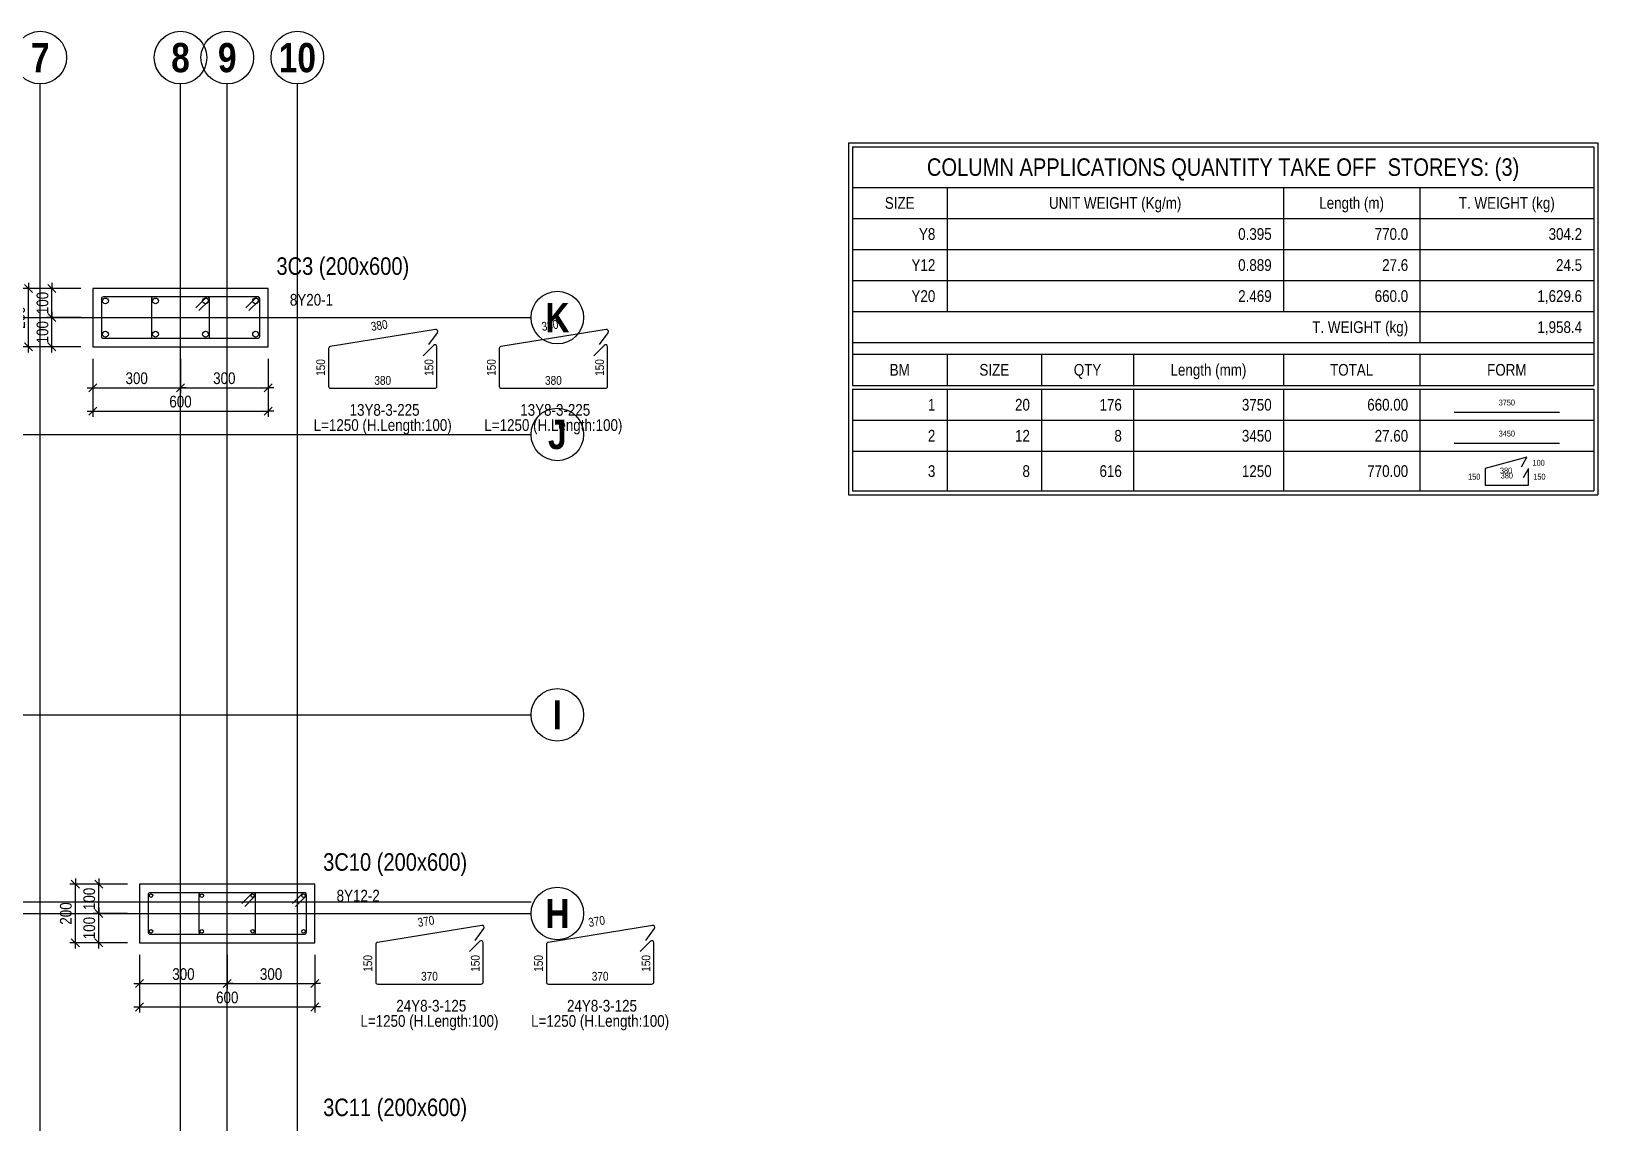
# Model space of a CAD drawing. Extents: x 0 to 206258, y -403073 to 0.
# Drawn here: x 91684 to 105089, y -67678 to -58338 of the extents above; entities that cross this region are included whole.
import ezdxf
from ezdxf.enums import TextEntityAlignment as Align
from ezdxf.lldxf.tags import DXFTag

# ---------------------------------------------------------------- set-up
doc = ezdxf.new("R2010")
doc.units = 0
doc.header["$LTSCALE"] = 1000
for name, color, linetype in [('Axis Circle(Dir 1)', 150, 'Continuous'), ('Axis Circle(Dir 2)', 150, 'Continuous'), ('Axis Label(Dir 1)', 7, 'Continuous'), ('Axis Label(Dir 2)', 7, 'Continuous'), ('Axis Line(Dir 1)', 8, 'CENTER2'), ('Axis Line(Dir 2)', 150, 'CENTER2'), ('Column Line(D)', 1, 'Continuous'), ('Dimension Line', 5, 'Continuous'), ('Link Line', 3, 'Continuous'), ('Quantity Table Header', 1, 'Continuous'), ('Quantity Table Title', 1, 'Continuous'), ('Rebar Length Text', 8, 'Continuous'), ('Rebar Line', 7, 'Continuous'), ('Section Small Text', 5, 'Continuous'), ('Top Rebar Label', 6, 'Continuous')]:
    doc.layers.add(name, color=color, linetype=linetype)
for name, color, linetype, true_color in [('Column Label(D)', 12, 'Continuous', 0xbd0000), ('Ghost Axis Line', 254, 'Continuous', 0xbebebe), ('Link Label', 94, 'Continuous', 0x008100), ('Link Length Text', 94, 'Continuous', 0x008100), ('Quantity Table Line', 171, 'Continuous', 0xaaaaff), ('Quantity Table Rebar Line', 112, 'Continuous', 0x00bd5e), ('Quantity Table Text', 8, 'Continuous', 0x414141)]:
    doc.layers.add(name, color=color, linetype=linetype, true_color=true_color)
doc.styles.add('Axis Label(Dir 1)', font='ARIALNB.TTF', dxfattribs={"height": 250})
doc.styles.add('Axis Label(Dir 2)', font='ARIALNB.TTF', dxfattribs={"height": 250})
doc.styles.add('Column Label(D)', font='ARIALN.TTF', dxfattribs={"height": 150})
doc.styles.add('Dimension Text', font='ARIALN.TTF', dxfattribs={"height": 100})
doc.styles.add('Link Label', font='ARIALN.TTF', dxfattribs={"height": 100})
doc.styles.add('Link Length Text', font='ARIALN.TTF', dxfattribs={"height": 100})
doc.styles.add('Quantity Table Header', font='ARIALN.TTF', dxfattribs={"height": 100})
doc.styles.add('Quantity Table Text', font='ARIALN.TTF', dxfattribs={"height": 100})
doc.styles.add('Quantity Table Title', font='ARIALN.TTF', dxfattribs={"height": 150})
doc.styles.add('Rebar Length Text', font='ARIALN.TTF', dxfattribs={"height": 75})
doc.styles.add('Section Small Text', font='ARIALN.TTF', dxfattribs={"height": 50})
doc.styles.add('Top Rebar Label', font='ARIALN.TTF', dxfattribs={"height": 100})
tags = doc.linetypes.add('CENTER2', pattern=[1.125, 0.75, -0.125, 0.125, -0.125]).pattern_tags.tags
tags[10:11] = [DXFTag(74, 4), DXFTag(75, 0), DXFTag(340, '0'), DXFTag(46, 0.0), DXFTag(50, 0.0), DXFTag(44, 0.0), DXFTag(45, 0.0)]
tags[8:9] = [DXFTag(74, 4), DXFTag(75, 0), DXFTag(340, '0'), DXFTag(46, 0.0), DXFTag(50, 0.0), DXFTag(44, 0.0), DXFTag(45, 0.0)]
tags[6:7] = [DXFTag(74, 4), DXFTag(75, 0), DXFTag(340, '0'), DXFTag(46, 0.0), DXFTag(50, 0.0), DXFTag(44, 0.0), DXFTag(45, 0.0)]
tags[4:5] = [DXFTag(74, 4), DXFTag(75, 0), DXFTag(340, '0'), DXFTag(46, 0.0), DXFTag(50, 0.0), DXFTag(44, 0.0), DXFTag(45, 0.0)]
doc.dimstyles.new('COLUMNAPP', dxfattribs={"dimtxt": 100, "dimasz": 30, "dimexe": 48.3, "dimexo": 103.5, "dimgap": 30, "dimtad": 1, "dimtoh": 1, "dimdec": 1, "dimlfac": 0.4, "dimdsep": 46, "dimtxsty": 'Dimension Text', "dimblk": 'PCDIM_TICK', "dimcen": 0.09, "dimclrd": 5, "dimclre": 5, "dimclrt": 5, "dimadec": 1, "dimazin": 0, "dimtp": 1, "dimtm": 1, "dimtfac": 1, "dimtdec": 4, "dimtofl": 0, "dimtmove": 0, "dimatfit": 3, "dimfxl": 1, "dimtolj": 1, "dimtzin": 0, "dimarcsym": 0})

# ---------------------------------------------------------------- blocks, each defined once
blk = doc.blocks.new('PCDIM_TICK')
at = {"layer": 'Dimension Line', "color": 0, "transparency": 33554687}
for p, q in [((1.15, 1.15), (-1.15, -1.15)), ((1.61, 0), (0, 0))]:
    blk.add_line(p, q, dxfattribs=at)
blk = doc.blocks.new('*U1575')
at = {"layer": 'Dimension Line', "color": 5, "true_color": 0x0000ff, "transparency": 16777216}
for p, q in [((92211, -61141), (92211, -61436)), ((92961, -61141), (92961, -61436)), ((92211, -61388), (92961, -61388))]:
    blk.add_line(p, q, dxfattribs=at)
at = {"layer": 'Dimension Line', "color": 5, "true_color": 0x0000ff, "transparency": 16777216, "xscale": 30, "yscale": 30, "rotation": 180.0000000000004}
blk.add_blockref('PCDIM_TICK', (92211, -61388), dxfattribs=at)
at = {"layer": 'Dimension Line', "color": 5, "true_color": 0x0000ff, "transparency": 16777216, "xscale": 30, "yscale": 30}
blk.add_blockref('PCDIM_TICK', (92961, -61388), dxfattribs=at)
at = {"layer": 'Dimension Line', "color": 5, "true_color": 0x0000ff, "transparency": 16777216, "insert": (92586, -61358), "char_height": 100, "width": 181.5, "attachment_point": 8, "style": 'Dimension Text'}
blk.add_mtext('300', dxfattribs=at)
blk = doc.blocks.new('*U1576')
at = {"layer": 'Dimension Line', "color": 5, "true_color": 0x0000ff, "transparency": 16777216}
for p, q in [((92961, -61141), (92961, -61436)), ((93711, -61141), (93711, -61436)), ((92961, -61388), (93711, -61388))]:
    blk.add_line(p, q, dxfattribs=at)
at = {"layer": 'Dimension Line', "color": 5, "true_color": 0x0000ff, "transparency": 16777216, "xscale": 30, "yscale": 30, "rotation": 180.0000000000004}
blk.add_blockref('PCDIM_TICK', (92961, -61388), dxfattribs=at)
at = {"layer": 'Dimension Line', "color": 5, "true_color": 0x0000ff, "transparency": 16777216, "xscale": 30, "yscale": 30}
blk.add_blockref('PCDIM_TICK', (93711, -61388), dxfattribs=at)
at = {"layer": 'Dimension Line', "color": 5, "true_color": 0x0000ff, "transparency": 16777216, "insert": (93336, -61358), "char_height": 100, "width": 181.5, "attachment_point": 8, "style": 'Dimension Text'}
blk.add_mtext('300', dxfattribs=at)
blk = doc.blocks.new('*U1577')
at = {"layer": 'Dimension Line', "color": 5, "true_color": 0x0000ff, "transparency": 16777216}
for p, q in [((92211, -61141), (92211, -61636)), ((93711, -61141), (93711, -61636)), ((92211, -61588), (93711, -61588))]:
    blk.add_line(p, q, dxfattribs=at)
at = {"layer": 'Dimension Line', "color": 5, "true_color": 0x0000ff, "transparency": 16777216, "xscale": 30, "yscale": 30, "rotation": 180.0000000000004}
blk.add_blockref('PCDIM_TICK', (92211, -61588), dxfattribs=at)
at = {"layer": 'Dimension Line', "color": 5, "true_color": 0x0000ff, "transparency": 16777216, "xscale": 30, "yscale": 30}
blk.add_blockref('PCDIM_TICK', (93711, -61588), dxfattribs=at)
at = {"layer": 'Dimension Line', "color": 5, "true_color": 0x0000ff, "transparency": 16777216, "insert": (92961, -61558), "char_height": 100, "width": 181.97, "attachment_point": 8, "style": 'Dimension Text'}
blk.add_mtext('600', dxfattribs=at)
blk = doc.blocks.new('*U1578')
at = {"layer": 'Dimension Line', "color": 5, "true_color": 0x0000ff, "transparency": 16777216}
for p, q in [((92108, -60788), (91813, -60788)), ((91861, -61038), (91861, -60788)), ((92108, -61038), (91813, -61038))]:
    blk.add_line(p, q, dxfattribs=at)
at = {"layer": 'Dimension Line', "color": 5, "true_color": 0x0000ff, "transparency": 16777216, "xscale": 30, "yscale": 30}
for p, rotation in [((91861, -60788), 89.99999999999447), ((91861, -61038), 269.9999999999834)]:
    blk.add_blockref('PCDIM_TICK', p, dxfattribs=dict(at, rotation=rotation))
at = {"layer": 'Dimension Line', "color": 5, "true_color": 0x0000ff, "transparency": 16777216, "insert": (91831, -60913), "char_height": 100, "width": 173.93, "attachment_point": 8, "rotation": 90, "style": 'Dimension Text'}
blk.add_mtext('100', dxfattribs=at)
blk = doc.blocks.new('*U1579')
at = {"layer": 'Dimension Line', "color": 5, "true_color": 0x0000ff, "transparency": 16777216}
for p, q in [((92108, -60538), (91813, -60538)), ((91861, -60788), (91861, -60538)), ((92108, -60788), (91813, -60788))]:
    blk.add_line(p, q, dxfattribs=at)
at = {"layer": 'Dimension Line', "color": 5, "true_color": 0x0000ff, "transparency": 16777216, "xscale": 30, "yscale": 30}
for p, rotation in [((91861, -60538), 89.99999999999447), ((91861, -60788), 269.9999999999834)]:
    blk.add_blockref('PCDIM_TICK', p, dxfattribs=dict(at, rotation=rotation))
at = {"layer": 'Dimension Line', "color": 5, "true_color": 0x0000ff, "transparency": 16777216, "insert": (91831, -60663), "char_height": 100, "width": 173.93, "attachment_point": 8, "rotation": 90, "style": 'Dimension Text'}
blk.add_mtext('100', dxfattribs=at)
blk = doc.blocks.new('*U1580')
at = {"layer": 'Dimension Line', "color": 5, "true_color": 0x0000ff, "transparency": 16777216}
for p, q in [((92108, -60538), (91613, -60538)), ((91661, -61038), (91661, -60538)), ((92108, -61038), (91613, -61038))]:
    blk.add_line(p, q, dxfattribs=at)
at = {"layer": 'Dimension Line', "color": 5, "true_color": 0x0000ff, "transparency": 16777216, "xscale": 30, "yscale": 30}
for p, rotation in [((91661, -60538), 89.99999999999447), ((91661, -61038), 269.9999999999834)]:
    blk.add_blockref('PCDIM_TICK', p, dxfattribs=dict(at, rotation=rotation))
at = {"layer": 'Dimension Line', "color": 5, "true_color": 0x0000ff, "transparency": 16777216, "insert": (91631, -60788), "char_height": 100, "width": 182.77, "attachment_point": 8, "rotation": 90, "style": 'Dimension Text'}
blk.add_mtext('200', dxfattribs=at)
blk = doc.blocks.new('*U1611')
at = {"layer": 'Dimension Line', "color": 5, "true_color": 0x0000ff, "transparency": 16777216}
for p, q in [((92611, -66241), (92611, -66536)), ((93361, -66241), (93361, -66536)), ((92611, -66488), (93361, -66488))]:
    blk.add_line(p, q, dxfattribs=at)
at = {"layer": 'Dimension Line', "color": 5, "true_color": 0x0000ff, "transparency": 16777216, "xscale": 30, "yscale": 30, "rotation": 180.0000000000004}
blk.add_blockref('PCDIM_TICK', (92611, -66488), dxfattribs=at)
at = {"layer": 'Dimension Line', "color": 5, "true_color": 0x0000ff, "transparency": 16777216, "xscale": 30, "yscale": 30}
blk.add_blockref('PCDIM_TICK', (93361, -66488), dxfattribs=at)
at = {"layer": 'Dimension Line', "color": 5, "true_color": 0x0000ff, "transparency": 16777216, "insert": (92986, -66458), "char_height": 100, "width": 181.5, "attachment_point": 8, "style": 'Dimension Text'}
blk.add_mtext('300', dxfattribs=at)
blk = doc.blocks.new('*U1612')
at = {"layer": 'Dimension Line', "color": 5, "true_color": 0x0000ff, "transparency": 16777216}
for p, q in [((93361, -66241), (93361, -66536)), ((94111, -66241), (94111, -66536)), ((93361, -66488), (94111, -66488))]:
    blk.add_line(p, q, dxfattribs=at)
at = {"layer": 'Dimension Line', "color": 5, "true_color": 0x0000ff, "transparency": 16777216, "xscale": 30, "yscale": 30, "rotation": 180.0000000000004}
blk.add_blockref('PCDIM_TICK', (93361, -66488), dxfattribs=at)
at = {"layer": 'Dimension Line', "color": 5, "true_color": 0x0000ff, "transparency": 16777216, "xscale": 30, "yscale": 30}
blk.add_blockref('PCDIM_TICK', (94111, -66488), dxfattribs=at)
at = {"layer": 'Dimension Line', "color": 5, "true_color": 0x0000ff, "transparency": 16777216, "insert": (93736, -66458), "char_height": 100, "width": 181.5, "attachment_point": 8, "style": 'Dimension Text'}
blk.add_mtext('300', dxfattribs=at)
blk = doc.blocks.new('*U1613')
at = {"layer": 'Dimension Line', "color": 5, "true_color": 0x0000ff, "transparency": 16777216}
for p, q in [((92611, -66241), (92611, -66736)), ((94111, -66241), (94111, -66736)), ((92611, -66688), (94111, -66688))]:
    blk.add_line(p, q, dxfattribs=at)
at = {"layer": 'Dimension Line', "color": 5, "true_color": 0x0000ff, "transparency": 16777216, "xscale": 30, "yscale": 30, "rotation": 180.0000000000004}
blk.add_blockref('PCDIM_TICK', (92611, -66688), dxfattribs=at)
at = {"layer": 'Dimension Line', "color": 5, "true_color": 0x0000ff, "transparency": 16777216, "xscale": 30, "yscale": 30}
blk.add_blockref('PCDIM_TICK', (94111, -66688), dxfattribs=at)
at = {"layer": 'Dimension Line', "color": 5, "true_color": 0x0000ff, "transparency": 16777216, "insert": (93361, -66658), "char_height": 100, "width": 181.97, "attachment_point": 8, "style": 'Dimension Text'}
blk.add_mtext('600', dxfattribs=at)
blk = doc.blocks.new('*U1614')
at = {"layer": 'Dimension Line', "color": 5, "true_color": 0x0000ff, "transparency": 16777216}
for p, q in [((92508, -65888), (92213, -65888)), ((92261, -66138), (92261, -65888)), ((92508, -66138), (92213, -66138))]:
    blk.add_line(p, q, dxfattribs=at)
at = {"layer": 'Dimension Line', "color": 5, "true_color": 0x0000ff, "transparency": 16777216, "xscale": 30, "yscale": 30}
for p, rotation in [((92261, -65888), 89.99999999999447), ((92261, -66138), 269.9999999999834)]:
    blk.add_blockref('PCDIM_TICK', p, dxfattribs=dict(at, rotation=rotation))
at = {"layer": 'Dimension Line', "color": 5, "true_color": 0x0000ff, "transparency": 16777216, "insert": (92231, -66013), "char_height": 100, "width": 173.93, "attachment_point": 8, "rotation": 90, "style": 'Dimension Text'}
blk.add_mtext('100', dxfattribs=at)
blk = doc.blocks.new('*U1615')
at = {"layer": 'Dimension Line', "color": 5, "true_color": 0x0000ff, "transparency": 16777216}
for p, q in [((92508, -65638), (92213, -65638)), ((92261, -65888), (92261, -65638)), ((92508, -65888), (92213, -65888))]:
    blk.add_line(p, q, dxfattribs=at)
at = {"layer": 'Dimension Line', "color": 5, "true_color": 0x0000ff, "transparency": 16777216, "xscale": 30, "yscale": 30}
for p, rotation in [((92261, -65638), 89.99999999999447), ((92261, -65888), 269.9999999999834)]:
    blk.add_blockref('PCDIM_TICK', p, dxfattribs=dict(at, rotation=rotation))
at = {"layer": 'Dimension Line', "color": 5, "true_color": 0x0000ff, "transparency": 16777216, "insert": (92231, -65763), "char_height": 100, "width": 173.93, "attachment_point": 8, "rotation": 90, "style": 'Dimension Text'}
blk.add_mtext('100', dxfattribs=at)
blk = doc.blocks.new('*U1616')
at = {"layer": 'Dimension Line', "color": 5, "true_color": 0x0000ff, "transparency": 16777216}
for p, q in [((92508, -65638), (92013, -65638)), ((92061, -66138), (92061, -65638)), ((92508, -66138), (92013, -66138))]:
    blk.add_line(p, q, dxfattribs=at)
at = {"layer": 'Dimension Line', "color": 5, "true_color": 0x0000ff, "transparency": 16777216, "xscale": 30, "yscale": 30}
for p, rotation in [((92061, -65638), 89.99999999999447), ((92061, -66138), 269.9999999999834)]:
    blk.add_blockref('PCDIM_TICK', p, dxfattribs=dict(at, rotation=rotation))
at = {"layer": 'Dimension Line', "color": 5, "true_color": 0x0000ff, "transparency": 16777216, "insert": (92031, -65888), "char_height": 100, "width": 182.77, "attachment_point": 8, "rotation": 90, "style": 'Dimension Text'}
blk.add_mtext('200', dxfattribs=at)

msp = doc.modelspace()

# ---------------------------------------------------------------- linework, layer by layer
at = {"layer": 'Axis Circle(Dir 1)', "transparency": 33554687}
for centre in [(96186.095, -60787.707), (96186.095, -61787.707), (96186.095, -64187.707), (96186.095, -65887.707)]:
    msp.add_circle(centre, 225, dxfattribs=at)
at = {"layer": 'Axis Circle(Dir 2)', "transparency": 33554687}
for centre in [(91761.095, -58562.707), (92961.095, -58562.707), (93361.095, -58562.707), (93961.095, -58562.707)]:
    msp.add_circle(centre, 225, dxfattribs=at)
at = {"layer": 'Axis Line(Dir 1)', "transparency": 33554687}
for points in [[(78161.095, -60787.707), (95961.095, -60787.707)], [(78161.095, -61787.707), (95961.095, -61787.707)], [(78161.095, -64187.707), (95961.095, -64187.707)], [(78161.095, -65887.707), (95961.095, -65887.707)]]:
    msp.add_lwpolyline(points, dxfattribs=at)
at = {"layer": 'Axis Line(Dir 2)', "transparency": 33554687}
for points in [[(91761.095, -82587.707), (91761.095, -58787.707)], [(92961.095, -82587.707), (92961.095, -58787.707)], [(93361.095, -82587.707), (93361.095, -58787.707)], [(93961.095, -82587.707), (93961.095, -58787.707)]]:
    msp.add_lwpolyline(points, dxfattribs=at)
at = {"layer": 'Column Line(D)', "transparency": 33554687}
for points in [[(93711.095, -61037.707), (93711.095, -60537.707), (92211.095, -60537.707), (92211.095, -61037.707)], [(94111.095, -66137.707), (94111.095, -65637.707), (92611.095, -65637.707), (92611.095, -66137.707)]]:
    msp.add_lwpolyline(points, close=True, dxfattribs=at)
at = {"layer": 'Ghost Axis Line', "transparency": 33554687}
msp.add_lwpolyline([(78161.095, -65787.707), (95961.095, -65787.707)], dxfattribs=at)
at = {"layer": 'Link Line', "transparency": 33554687}
for points in [[(93116.747, -60728.469), (93205.136, -60640.081, 0.668178638), (93192.761, -60610.207), (92301.095, -60610.207, 0.414213562), (92283.595, -60627.707), (92283.595, -60947.707, 0.414213562), (92301.095, -60965.207), (93192.761, -60965.207, 0.414213562), (93210.261, -60947.707), (93210.261, -60627.707, 0.668178638), (93180.387, -60615.332), (93091.998, -60703.721)], [(93545.081, -60728.469), (93633.469, -60640.081, 0.668178638), (93621.095, -60610.207), (92729.428, -60610.207, 0.414213562), (92711.928, -60627.707), (92711.928, -60947.707, 0.414213562), (92729.428, -60965.207), (93621.095, -60965.207, 0.414213562), (93638.595, -60947.707), (93638.595, -60627.707, 0.668178638), (93608.72, -60615.332), (93520.332, -60703.721)], [(95086.676, -61018.523), (95159.805, -60917.147, 0.668178638), (95142.816, -60889.634), (94242.76, -61035.326, 0.367954403), (94228.056, -61052.602), (94228.056, -61375.207, 0.414213562), (94245.556, -61392.707), (95137.223, -61392.707, 0.414213562), (95154.723, -61375.207), (95154.723, -61037.707, 0.668178638), (95124.848, -61025.332), (95036.46, -61113.721)], [(96547.266, -61018.523), (96620.395, -60917.147, 0.668178638), (96603.406, -60889.634), (95703.349, -61035.326, 0.367954403), (95688.646, -61052.602), (95688.646, -61375.207, 0.414213562), (95706.146, -61392.707), (96597.812, -61392.707, 0.414213562), (96615.312, -61375.207), (96615.312, -61037.707, 0.668178638), (96585.438, -61025.332), (96497.05, -61113.721)], [(93510.081, -65828.469), (93598.469, -65740.081, 0.668178638), (93586.095, -65710.207), (92701.095, -65710.207, 0.414213562), (92683.595, -65727.707), (92683.595, -66047.707, 0.414213562), (92701.095, -66065.207), (93586.095, -66065.207, 0.414213562), (93603.595, -66047.707), (93603.595, -65727.707, 0.668178638), (93573.72, -65715.332), (93485.332, -65803.721)], [(93945.081, -65828.469), (94033.469, -65740.081, 0.668178638), (94021.095, -65710.207), (93136.095, -65710.207, 0.414213562), (93118.595, -65727.707), (93118.595, -66047.707, 0.414213562), (93136.095, -66065.207), (94021.095, -66065.207, 0.414213562), (94038.595, -66047.707), (94038.595, -65727.707, 0.668178638), (94008.72, -65715.332), (93920.332, -65803.721)], [(95483.407, -66118.615), (95556.42, -66017.155, 0.668178638), (95539.4, -65989.661), (94646.073, -66135.312, 0.367630052), (94631.389, -66152.584), (94631.389, -66475.207, 0.414213562), (94648.889, -66492.707), (95533.889, -66492.707, 0.414213562), (95551.389, -66475.207), (95551.389, -66137.707, 0.668178638), (95521.515, -66125.332), (95433.127, -66213.721)], [(96943.997, -66118.615), (97017.01, -66017.155, 0.668178638), (96999.99, -65989.661), (96106.663, -66135.312, 0.367630052), (96091.979, -66152.584), (96091.979, -66475.207, 0.414213562), (96109.479, -66492.707), (96994.479, -66492.707, 0.414213562), (97011.979, -66475.207), (97011.979, -66137.707, 0.668178638), (96982.105, -66125.332), (96893.717, -66213.721)]]:
    msp.add_lwpolyline(points, format="xyb", dxfattribs=at)
at = {"layer": 'Quantity Table Line', "transparency": 33554687}
for points in [[(98677.774, -59292.207), (105088.841, -59292.207)], [(98677.774, -59292.207), (98677.774, -62304.192)], [(98711.108, -59325.54), (105055.508, -59325.54)], [(98711.108, -59325.54), (98711.108, -59673.977)], [(105055.508, -59325.54), (105055.508, -59673.977)], [(105088.841, -59292.207), (105088.841, -62304.192)], [(98711.108, -59673.977), (105055.508, -59673.977)], [(98711.108, -59673.977), (99520.569, -59673.977)], [(98711.108, -59673.977), (98711.108, -59939.602)], [(99520.569, -59673.977), (99520.569, -59939.602)], [(99520.569, -59673.977), (102399.085, -59673.977)], [(99520.569, -59673.977), (99520.569, -59939.602)], [(102399.085, -59673.977), (102399.085, -59939.602)], [(102399.085, -59673.977), (103567.205, -59673.977)], [(102399.085, -59673.977), (102399.085, -59939.602)], [(103567.205, -59673.977), (103567.205, -59939.602)], [(103567.205, -59673.977), (105055.508, -59673.977)], [(103567.205, -59673.977), (103567.205, -59939.602)], [(105055.508, -59673.977), (105055.508, -59939.602)], [(98711.108, -59939.602), (99520.569, -59939.602)], [(98711.108, -59939.602), (99520.569, -59939.602)], [(98711.108, -59939.602), (98711.108, -60205.227)], [(99520.569, -59939.602), (102399.085, -59939.602)], [(99520.569, -59939.602), (99520.569, -60205.227)], [(99520.569, -59939.602), (102399.085, -59939.602)], [(99520.569, -59939.602), (99520.569, -60205.227)], [(102399.085, -59939.602), (103567.205, -59939.602)], [(102399.085, -59939.602), (102399.085, -60205.227)], [(102399.085, -59939.602), (103567.205, -59939.602)], [(102399.085, -59939.602), (102399.085, -60205.227)], [(103567.205, -59939.602), (105055.508, -59939.602)], [(103567.205, -59939.602), (103567.205, -60205.227)], [(103567.205, -59939.602), (105055.508, -59939.602)], [(103567.205, -59939.602), (103567.205, -60205.227)], [(105055.508, -59939.602), (105055.508, -60205.227)], [(98711.108, -60205.227), (99520.569, -60205.227)], [(98711.108, -60205.227), (99520.569, -60205.227)], [(98711.108, -60205.227), (98711.108, -60470.852)], [(99520.569, -60205.227), (102399.085, -60205.227)], [(99520.569, -60205.227), (99520.569, -60470.852)], [(99520.569, -60205.227), (102399.085, -60205.227)], [(99520.569, -60205.227), (99520.569, -60470.852)], [(102399.085, -60205.227), (103567.205, -60205.227)], [(102399.085, -60205.227), (102399.085, -60470.852)], [(102399.085, -60205.227), (103567.205, -60205.227)], [(102399.085, -60205.227), (102399.085, -60470.852)], [(103567.205, -60205.227), (105055.508, -60205.227)], [(103567.205, -60205.227), (103567.205, -60470.852)], [(103567.205, -60205.227), (105055.508, -60205.227)], [(103567.205, -60205.227), (103567.205, -60470.852)], [(105055.508, -60205.227), (105055.508, -60470.852)], [(98711.108, -60470.852), (99520.569, -60470.852)], [(98711.108, -60470.852), (99520.569, -60470.852)], [(98711.108, -60470.852), (98711.108, -60736.477)], [(99520.569, -60470.852), (102399.085, -60470.852)], [(99520.569, -60470.852), (99520.569, -60736.477)], [(99520.569, -60470.852), (102399.085, -60470.852)], [(99520.569, -60470.852), (99520.569, -60736.477)], [(102399.085, -60470.852), (103567.205, -60470.852)], [(102399.085, -60470.852), (102399.085, -60736.477)], [(102399.085, -60470.852), (103567.205, -60470.852)], [(102399.085, -60470.852), (102399.085, -60736.477)], [(103567.205, -60470.852), (105055.508, -60470.852)], [(103567.205, -60470.852), (103567.205, -60736.477)], [(103567.205, -60470.852), (105055.508, -60470.852)], [(103567.205, -60470.852), (103567.205, -60736.477)], [(105055.508, -60470.852), (105055.508, -60736.477)], [(98711.108, -60736.477), (99520.569, -60736.477)], [(98711.108, -60736.477), (103567.205, -60736.477)], [(98711.108, -60736.477), (98711.108, -61002.102)], [(99520.569, -60736.477), (102399.085, -60736.477)], [(102399.085, -60736.477), (103567.205, -60736.477)], [(103567.205, -60736.477), (105055.508, -60736.477)], [(103567.205, -60736.477), (103567.205, -61002.102)], [(103567.205, -60736.477), (105055.508, -60736.477)], [(103567.205, -60736.477), (103567.205, -61002.102)], [(105055.508, -60736.477), (105055.508, -61002.102)], [(98711.108, -61002.102), (103567.205, -61002.102)], [(98711.108, -61002.102), (105055.508, -61002.102)], [(98711.108, -61002.102), (98711.108, -61102.102)], [(98711.108, -61102.102), (105055.508, -61102.102)], [(98711.108, -61102.102), (99520.569, -61102.102)], [(98711.108, -61102.102), (98711.108, -61367.727)], [(99520.569, -61102.102), (99520.569, -61367.727)], [(99520.569, -61102.102), (100330.031, -61102.102)], [(99520.569, -61102.102), (99520.569, -61367.727)], [(100330.031, -61102.102), (100330.031, -61367.727)], [(100330.031, -61102.102), (101116.576, -61102.102)], [(100330.031, -61102.102), (100330.031, -61367.727)], [(101116.576, -61102.102), (101116.576, -61367.727)], [(101116.576, -61102.102), (102399.085, -61102.102)], [(101116.576, -61102.102), (101116.576, -61367.727)], [(102399.085, -61102.102), (102399.085, -61367.727)], [(102399.085, -61102.102), (103567.205, -61102.102)], [(102399.085, -61102.102), (102399.085, -61367.727)], [(103567.205, -61002.102), (105055.508, -61002.102)], [(103567.205, -61102.102), (103567.205, -61367.727)], [(103567.205, -61102.102), (105055.508, -61102.102)], [(103567.205, -61102.102), (103567.205, -61367.727)], [(105055.508, -61002.102), (105055.508, -61102.102)], [(105055.508, -61102.102), (105055.508, -61367.727)], [(98711.108, -61367.727), (99520.569, -61367.727)], [(99520.569, -61367.727), (100330.031, -61367.727)], [(100330.031, -61367.727), (101116.576, -61367.727)], [(101116.576, -61367.727), (102399.085, -61367.727)], [(102399.085, -61367.727), (103567.205, -61367.727)], [(103567.205, -61367.727), (105055.508, -61367.727)], [(98711.108, -61401.06), (99520.569, -61401.06)], [(98711.108, -61401.06), (98711.108, -61666.685)], [(99520.569, -61401.06), (99520.569, -61666.685)], [(99520.569, -61401.06), (100330.031, -61401.06)], [(99520.569, -61401.06), (99520.569, -61666.685)], [(100330.031, -61401.06), (100330.031, -61666.685)], [(100330.031, -61401.06), (101116.576, -61401.06)], [(100330.031, -61401.06), (100330.031, -61666.685)], [(101116.576, -61401.06), (101116.576, -61666.685)], [(101116.576, -61401.06), (102399.085, -61401.06)], [(101116.576, -61401.06), (101116.576, -61666.685)], [(102399.085, -61401.06), (102399.085, -61666.685)], [(102399.085, -61401.06), (103567.205, -61401.06)], [(102399.085, -61401.06), (102399.085, -61666.685)], [(103567.205, -61401.06), (103567.205, -61666.685)], [(103567.205, -61401.06), (105055.508, -61401.06)], [(103567.205, -61401.06), (103567.205, -61666.685)], [(105055.508, -61401.06), (105055.508, -61666.685)], [(98711.108, -61666.685), (99520.569, -61666.685)], [(98711.108, -61666.685), (99520.569, -61666.685)], [(98711.108, -61666.685), (98711.108, -61932.31)], [(99520.569, -61666.685), (100330.031, -61666.685)], [(99520.569, -61666.685), (99520.569, -61932.31)], [(99520.569, -61666.685), (100330.031, -61666.685)], [(99520.569, -61666.685), (99520.569, -61932.31)], [(100330.031, -61666.685), (101116.576, -61666.685)], [(100330.031, -61666.685), (100330.031, -61932.31)], [(100330.031, -61666.685), (101116.576, -61666.685)], [(100330.031, -61666.685), (100330.031, -61932.31)], [(101116.576, -61666.685), (102399.085, -61666.685)], [(101116.576, -61666.685), (101116.576, -61932.31)], [(101116.576, -61666.685), (102399.085, -61666.685)], [(101116.576, -61666.685), (101116.576, -61932.31)], [(102399.085, -61666.685), (103567.205, -61666.685)], [(102399.085, -61666.685), (102399.085, -61932.31)], [(102399.085, -61666.685), (103567.205, -61666.685)], [(102399.085, -61666.685), (102399.085, -61932.31)], [(103567.205, -61666.685), (105055.508, -61666.685)], [(103567.205, -61666.685), (103567.205, -61932.31)], [(103567.205, -61666.685), (105055.508, -61666.685)], [(103567.205, -61666.685), (103567.205, -61932.31)], [(105055.508, -61666.685), (105055.508, -61932.31)], [(98711.108, -61932.31), (99520.569, -61932.31)], [(98711.108, -61932.31), (99520.569, -61932.31)], [(98711.108, -61932.31), (98711.108, -62270.858)], [(99520.569, -61932.31), (100330.031, -61932.31)], [(99520.569, -61932.31), (99520.569, -62270.858)], [(99520.569, -61932.31), (100330.031, -61932.31)], [(99520.569, -61932.31), (99520.569, -62270.858)], [(100330.031, -61932.31), (101116.576, -61932.31)], [(100330.031, -61932.31), (100330.031, -62270.858)], [(100330.031, -61932.31), (101116.576, -61932.31)], [(100330.031, -61932.31), (100330.031, -62270.858)], [(101116.576, -61932.31), (102399.085, -61932.31)], [(101116.576, -61932.31), (101116.576, -62270.858)], [(101116.576, -61932.31), (102399.085, -61932.31)], [(101116.576, -61932.31), (101116.576, -62270.858)], [(102399.085, -61932.31), (103567.205, -61932.31)], [(102399.085, -61932.31), (102399.085, -62270.858)], [(102399.085, -61932.31), (103567.205, -61932.31)], [(102399.085, -61932.31), (102399.085, -62270.858)], [(103567.205, -61932.31), (105055.508, -61932.31)], [(103567.205, -61932.31), (103567.205, -62270.858)], [(103567.205, -61932.31), (105055.508, -61932.31)], [(103567.205, -61932.31), (103567.205, -62270.858)], [(105055.508, -61932.31), (105055.508, -62270.858)], [(98677.774, -62304.192), (105088.841, -62304.192)], [(98711.108, -62270.858), (99520.569, -62270.858)], [(99520.569, -62270.858), (100330.031, -62270.858)], [(100330.031, -62270.858), (101116.576, -62270.858)], [(101116.576, -62270.858), (102399.085, -62270.858)], [(102399.085, -62270.858), (103567.205, -62270.858)], [(103567.205, -62270.858), (105055.508, -62270.858)]]:
    msp.add_lwpolyline(points, dxfattribs=at)
at = {"layer": 'Quantity Table Rebar Line', "transparency": 33554687}
for points in [[(103861.357, -61595.982), (104761.357, -61595.982)], [(103861.357, -61861.607), (104761.357, -61861.607)], [(104437.043, -62063.782), (104483.895, -61982.31), (104126.023, -62078.858), (104126.023, -62220.858), (104496.69, -62220.858), (104496.69, -62078.858), (104449.838, -62160.33)]]:
    msp.add_lwpolyline(points, dxfattribs=at)
at = {"layer": 'Rebar Line', "transparency": 33554687}
for centre, radius in [((92318.595, -60645.207), 25), ((92746.928, -60645.207), 25), ((93175.261, -60645.207), 25), ((93603.595, -60645.207), 25), ((92318.595, -60930.207), 25), ((92746.928, -60930.207), 25), ((93175.261, -60930.207), 25), ((93603.595, -60930.207), 25), ((92708.595, -65735.207), 15), ((93143.595, -65735.207), 15), ((93578.595, -65735.207), 15), ((94013.595, -65735.207), 15), ((92708.595, -66040.207), 15), ((93143.595, -66040.207), 15), ((93578.595, -66040.207), 15), ((94013.595, -66040.207), 15)]:
    msp.add_circle(centre, radius, dxfattribs=at)

# ---------------------------------------------------------------- texts
at = {"layer": 'Axis Label(Dir 1)', "transparency": 33554687, "style": 'Axis Label(Dir 1)'}
for s, p in [('K', (96186.095, -60787.707)), ('J', (96186.095, -61787.707)), ('I', (96186.095, -64187.707)), ('H', (96186.095, -65887.707))]:
    msp.add_text(s, height=250, dxfattribs=at).set_placement(p, align=Align.MIDDLE_CENTER)
at = {"layer": 'Axis Label(Dir 2)', "transparency": 33554687, "style": 'Axis Label(Dir 2)'}
for s, p in [('7', (91761.095, -58562.707)), ('8', (92961.095, -58562.707)), ('9', (93361.095, -58562.707)), ('10', (93961.095, -58562.707))]:
    msp.add_text(s, height=250, dxfattribs=at).set_placement(p, align=Align.MIDDLE_CENTER)
at = {"layer": 'Column Label(D)', "transparency": 33554687, "style": 'Column Label(D)'}
for s, p in [('3C3 (200x600)', (93781.805, -60466.996)), ('3C10 (200x600)', (94181.805, -65566.996)), ('3C11 (200x600)', (94181.805, -67666.996))]:
    msp.add_text(s, height=150, dxfattribs=at).set_placement(p, align=Align.BOTTOM_LEFT)
at = {"layer": 'Link Label', "transparency": 33554687, "style": 'Link Label'}
for s, p in [(' 13Y8-3-225', (94691.389, -61627.707)), (' 13Y8-3-225', (96151.979, -61627.707)), (' 24Y8-3-125', (95091.389, -66727.707)), (' 24Y8-3-125', (96551.979, -66727.707))]:
    msp.add_text(s, height=100, dxfattribs=at).set_placement(p, align=Align.CENTER)
at = {"layer": 'Link Length Text', "transparency": 33554687, "style": 'Link Length Text'}
for p in [(94691.389, -61757.707), (96151.979, -61757.707), (95091.389, -66857.707), (96551.979, -66857.707)]:
    msp.add_text('L=1250 (H.Length:100)', height=100, dxfattribs=at).set_placement(p, align=Align.CENTER)
at = {"layer": 'Quantity Table Header', "transparency": 33554687, "style": 'Quantity Table Header'}
for s, p in [('SIZE', (99115.838, -59806.79)), ('UNIT WEIGHT (Kg/m)', (100959.827, -59806.79)), ('Length (m)', (102983.145, -59806.79)), ('T. WEIGHT (kg)', (104311.357, -59806.79)), ('BM', (99115.838, -61234.915)), ('SIZE', (99925.3, -61234.915)), ('QTY', (100723.304, -61234.915)), ('Length (mm)', (101757.83, -61234.915)), ('TOTAL', (102983.145, -61234.915)), ('FORM', (104311.357, -61234.915))]:
    msp.add_text(s, height=100, dxfattribs=at).set_placement(p, align=Align.MIDDLE_CENTER)
for s, p in [('T. WEIGHT (kg)', (103467.205, -60869.29)), ('1,958.4', (104955.508, -60869.29))]:
    msp.add_text(s, height=100, dxfattribs=at).set_placement(p, align=Align.MIDDLE_RIGHT)
at = {"layer": 'Quantity Table Text', "transparency": 33554687, "style": 'Quantity Table Text'}
for s, p in [('Y8', (99420.569, -60072.415)), ('     0.395', (102299.085, -60072.415)), ('770.0', (103467.205, -60072.415)), ('304.2', (104955.508, -60072.415)), ('Y12', (99420.569, -60338.04)), ('     0.889', (102299.085, -60338.04)), ('27.6', (103467.205, -60338.04)), ('24.5', (104955.508, -60338.04)), ('Y20', (99420.569, -60603.665)), ('     2.469', (102299.085, -60603.665)), ('660.0', (103467.205, -60603.665)), ('1,629.6', (104955.508, -60603.665)), ('1', (99420.569, -61533.873)), ('20', (100230.031, -61533.873)), ('176', (101016.576, -61533.873)), ('3750', (102299.085, -61533.873)), ('660.00', (103467.205, -61533.873)), ('2', (99420.569, -61799.498)), ('12', (100230.031, -61799.498)), ('8', (101016.576, -61799.498)), ('3450', (102299.085, -61799.498)), ('27.60', (103467.205, -61799.498)), ('3', (99420.569, -62101.584)), ('8', (100230.031, -62101.584)), ('616', (101016.576, -62101.584)), ('1250', (102299.085, -62101.584)), ('770.00', (103467.205, -62101.584))]:
    msp.add_text(s, height=100, dxfattribs=at).set_placement(p, align=Align.MIDDLE_RIGHT)
at = {"layer": 'Quantity Table Title', "transparency": 33554687, "style": 'Quantity Table Title'}
msp.add_text('COLUMN APPLICATIONS QUANTITY TAKE OFF  STOREYS: (3)', height=150, dxfattribs=at).set_placement((101883.308, -59499.759), align=Align.MIDDLE_CENTER)
at = {"layer": 'Rebar Length Text', "transparency": 33554687, "style": 'Rebar Length Text'}
for s, rotation, p in [('380', 9.1947432, (94667.729, -60891.537)), ('380', 9.1947432, (96128.318, -60891.537)), ('150', 90, (94198.056, -61215.207)), ('150', 90, (95124.723, -61215.207)), ('150', 90, (95658.646, -61215.207)), ('150', 90, (96585.312, -61215.207)), ('370', 9.2602215, (95067.566, -65991.591)), ('370', 9.2602215, (96528.156, -65991.591)), ('150', 90, (94601.389, -66315.207)), ('150', 90, (95521.389, -66315.207)), ('150', 90, (96061.979, -66315.207)), ('150', 90, (96981.979, -66315.207))]:
    msp.add_text(s, height=75, rotation=rotation, dxfattribs=at).set_placement(p, align=Align.CENTER)
for s, p in [('380', (94691.389, -61362.707)), ('380', (96151.979, -61362.707)), ('370', (95091.389, -66462.707)), ('370', (96551.979, -66462.707))]:
    msp.add_text(s, height=75, dxfattribs=at).set_placement(p, align=Align.CENTER)
at = {"layer": 'Section Small Text', "transparency": 33554687, "style": 'Section Small Text'}
for s, p in [('3750', (104311.357, -61554.576)), ('3450', (104311.357, -61820.201)), ('380', (104311.357, -62179.452))]:
    msp.add_text(s, height=50, dxfattribs=at).set_placement(p, align=Align.BOTTOM_CENTER)
for s, p in [('100', (104531.699, -62030.584)), ('150', (104538.096, -62149.858))]:
    msp.add_text(s, height=50, dxfattribs=at).set_placement(p, align=Align.MIDDLE_LEFT)
msp.add_text('150', height=50, dxfattribs=at).set_placement((104084.617, -62149.858), align=Align.MIDDLE_RIGHT)
msp.add_text('380', height=50, dxfattribs=at).set_placement((104304.959, -62071.991), align=Align.TOP_CENTER)
at = {"layer": 'Top Rebar Label', "transparency": 33554687, "style": 'Top Rebar Label'}
for s, p in [(' 8Y20-1', (93865.139, -60715.433)), (' 8Y12-2', (94265.139, -65815.433))]:
    msp.add_text(s, height=100, dxfattribs=at).set_placement(p, align=Align.BOTTOM_LEFT)

# ---------------------------------------------------------------- dimensions: what is measured, and where the dimension line sits
at = {"layer": 'Dimension Line', "transparency": 33554687}
for p1, p2, distance, picture, middle in [((92211.095, -61037.707), (92211.095, -60537.707), 550, '*U1580', (91661.095, -60787.707)), ((92211.095, -60787.707), (92211.095, -60537.707), 350, '*U1579', (91861.095, -60662.707)), ((92211.095, -61037.707), (92211.095, -60787.707), 350, '*U1578', (91861.095, -60912.707)), ((92211.095, -61037.707), (92961.095, -61037.707), -350, '*U1575', (92586.095, -61387.707)), ((92211.095, -61037.707), (93711.095, -61037.707), -550, '*U1577', (92961.095, -61587.707)), ((92961.095, -61037.707), (93711.095, -61037.707), -350, '*U1576', (93336.095, -61387.707)), ((92611.095, -66137.707), (92611.095, -65637.707), 550, '*U1616', (92061.095, -65887.707)), ((92611.095, -65887.707), (92611.095, -65637.707), 350, '*U1615', (92261.095, -65762.707)), ((92611.095, -66137.707), (92611.095, -65887.707), 350, '*U1614', (92261.095, -66012.707)), ((92611.095, -66137.707), (93361.095, -66137.707), -350, '*U1611', (92986.095, -66487.707)), ((92611.095, -66137.707), (94111.095, -66137.707), -550, '*U1613', (93361.095, -66687.707)), ((93361.095, -66137.707), (94111.095, -66137.707), -350, '*U1612', (93736.095, -66487.707))]:
    dim = msp.add_aligned_dim(p1=p1, p2=p2, distance=distance, dimstyle='COLUMNAPP', override={"dimscale": 1, "dimtxt": 100, "dimasz": 30, "dimexe": 48.3, "dimexo": 103.5, "dimgap": 30, "dimtad": 1, "dimtih": 0, "dimdec": 1, "dimlfac": 0.4, "dimzin": 8, "dimlunit": 2, "dimpost": '', "dimtxsty": 'Dimension Text', "dimblk": 'PCDIM_TICK', "dimse1": 0, "dimse2": 0, "dimsd2": 0, "dimclrd": 5, "dimclre": 5, "dimclrt": 5, "dimaunit": 0, "dimadec": 1, "dimazin": 0, "dimtol": 0, "dimtp": 1, "dimtm": 1, "dimtmove": 0}, dxfattribs=at)
    dim.commit()
    dim.dimension.update_dxf_attribs({"geometry": picture, "text_midpoint": middle})

doc.saveas('drawing.dxf')
